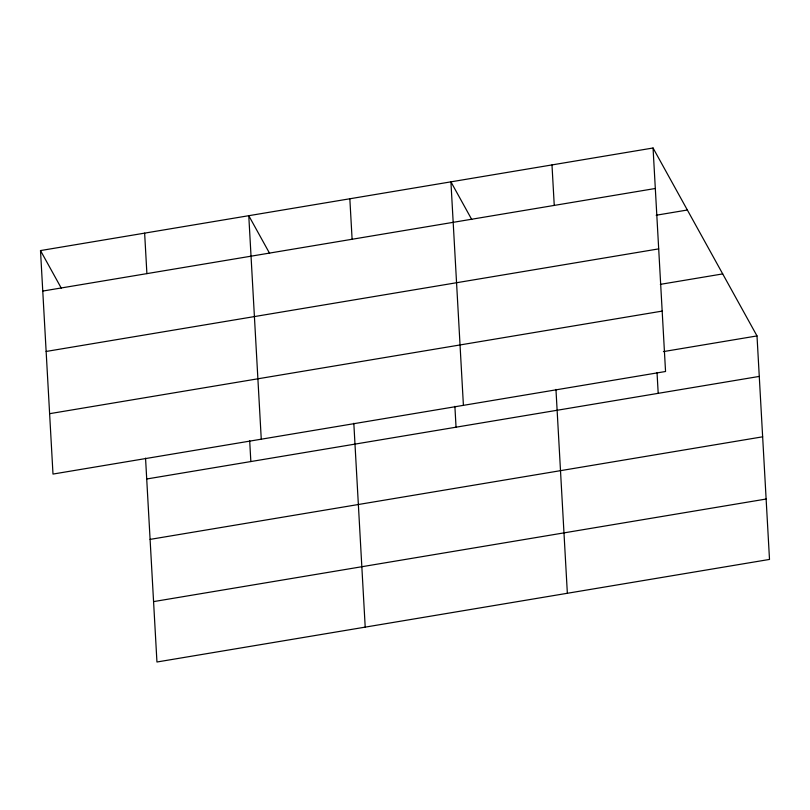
<?xml version="1.0" encoding="UTF-8"?>
<svg xmlns="http://www.w3.org/2000/svg" width="810" height="810" viewBox="0 0 810 810"><rect width="100%" height="100%" fill="white"/><g stroke="black" fill="none" stroke-linecap="round" stroke-linejoin="round"><path stroke-width="1.21" d="M653.052 147.997L665.547 371.496L52.994 474.073L40.5 250.573L653.052 147.997L757.006 335.927L769.5 559.426L156.948 662.003L145.547 458.136M42.768 291.063L655.32 188.487M656.161 215.237L687.356 210.013M46.14 351.459L658.692 248.883M660.312 284.361L722.702 273.912M49.623 413.677L662.175 311.101M663.42 351.601L757.006 335.927M146.711 478.993L759.264 376.417M150.093 539.389L762.645 436.813M153.566 601.607L766.128 499.031M471.744 219.5L450.917 181.845L463.411 405.344M269.598 253.348L248.771 215.693L261.266 439.192M40.5 250.573L61.327 288.228M657.031 372.489L658.196 393.346M551.985 164.926L554.253 205.416M555.954 389.408L567.354 593.274M454.886 406.337L456.05 427.194M349.839 198.774L352.107 239.264M353.818 423.265L365.209 627.122M249.682 440.701L250.847 461.558M144.636 233.138L146.894 273.628"/></g></svg>
